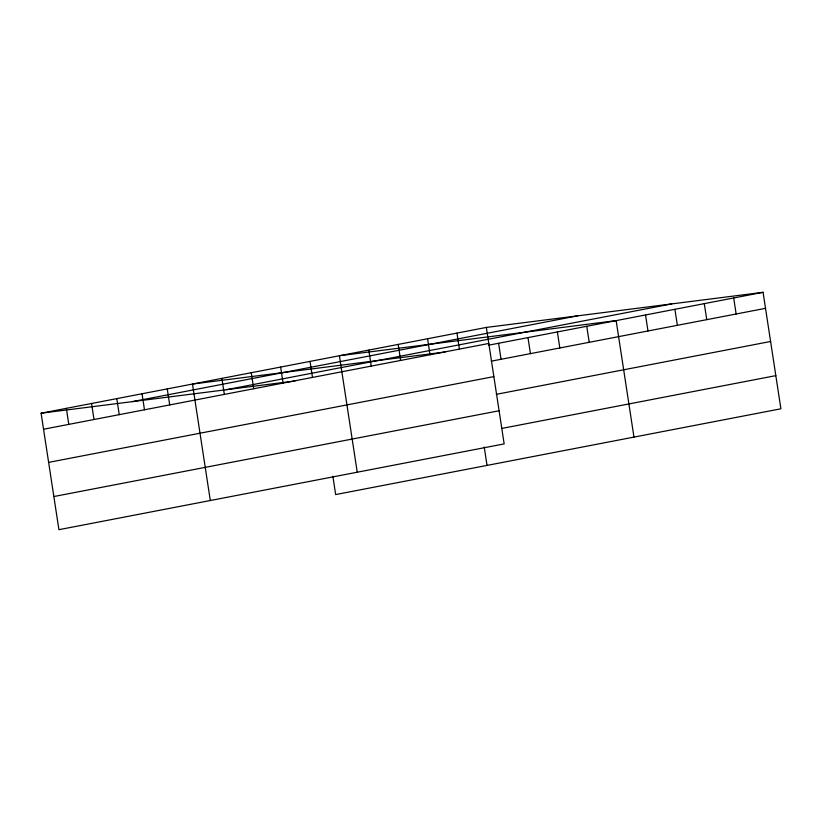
<?xml version="1.0" encoding="UTF-8"?>
<svg xmlns="http://www.w3.org/2000/svg" width="822" height="822" viewBox="0 0 822 822"><rect width="100%" height="100%" fill="white"/><g stroke="black" fill="none" stroke-linecap="round" stroke-linejoin="round"><path stroke-width="1.23" d="M486.347 327.433L504.163 443.901L58.927 529.687L41.1 413.209L486.347 327.433L763.073 292.313L780.9 408.791L335.653 494.567L332.838 476.154M132.424 401.629L577.661 315.843M226.512 389.679L671.759 303.904M43.556 429.238L488.792 343.452M488.802 345.158L763.073 292.313M491.258 361.177L765.529 308.332M48.621 462.385L493.868 376.599M496.334 394.324L770.604 341.479M53.851 496.539L499.098 410.753M501.554 428.478L775.824 375.633M445.113 351.991L192.482 384.049L210.309 500.526M41.1 413.209L295.006 380.997M733.686 297.975L736.142 313.994M704.3 303.637L706.756 319.655M674.913 309.298L677.369 325.317M645.537 314.96L647.983 330.978M633.968 437.099L616.151 320.621L339.414 355.741L357.241 472.218M586.764 326.283L589.21 342.301M557.378 331.944L559.823 347.963M527.991 337.606L530.437 353.624M498.605 343.267L501.05 359.286M484.22 446.983L487.035 465.406M456.96 333.095L459.406 349.114M427.574 338.756L430.019 354.775M398.187 344.418L400.633 360.437M368.801 350.08L371.246 366.098M310.028 361.403L312.483 377.421M280.641 367.064L283.097 383.083M251.255 372.726L253.71 388.744M221.868 378.387L224.324 394.406M167.256 388.909L169.702 404.927M142.021 393.769L144.477 409.788M116.796 398.629L119.241 414.648M91.561 403.489L94.016 419.508M66.335 408.349L68.781 424.378"/></g></svg>
